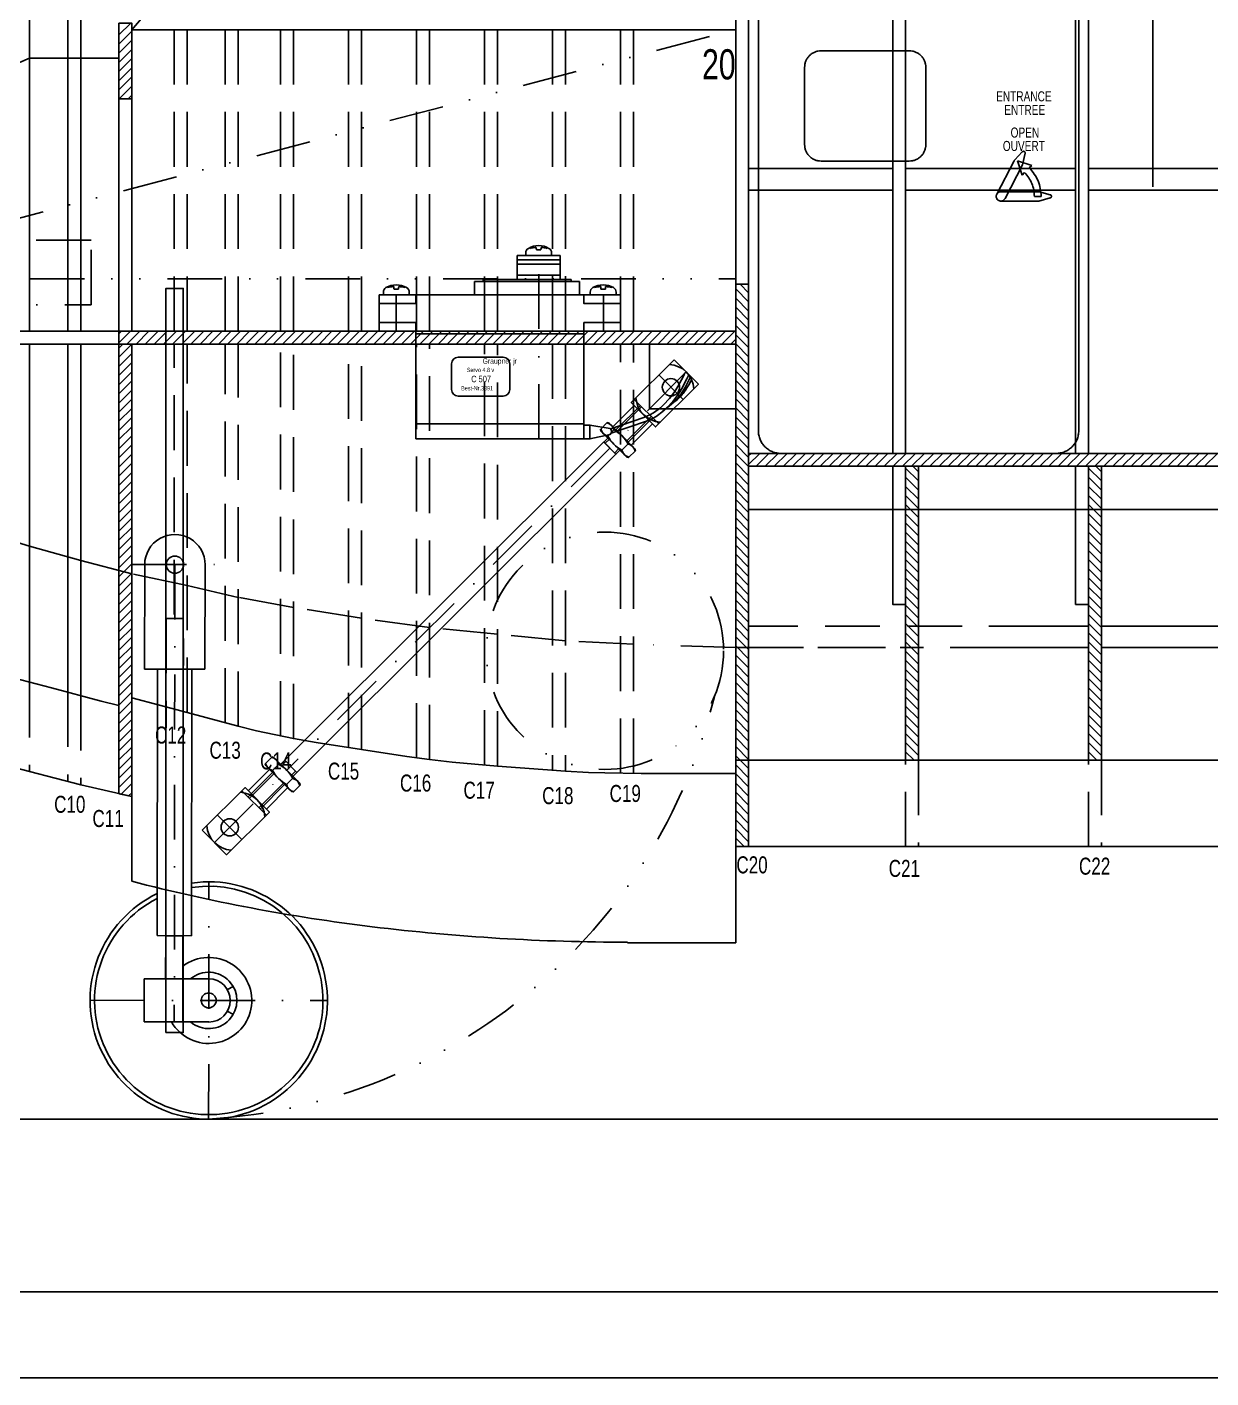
# Model space of a CAD drawing. Header units: millimetres. Extents: x 109 to 38194, y -453 to 956.
# Drawn here: x 303.9 to 578.3, y 115.3 to 428.4 of the extents above; entities that cross this region are included whole.
import ezdxf

# ---------------------------------------------------------------- set-up
doc = ezdxf.new("R2010")
doc.units = ezdxf.units.MM
for name, pattern in [('DASHDOT', [25.4, 12.7, -6.35, 0, -6.35]), ('DASHED', [19.05, 12.7, -6.35]), ('DIVIDE', [31.75, 12.7, -6.35, 0, -6.35, 0, -6.35])]:
    doc.linetypes.add(name, pattern=pattern)
for name, color, linetype in [('55', 7, 'CONTINUOUS'), ('AXES$PRINCIP', 7, 'CONTINUOUS'), ('AXES$SECOND', 7, 'CONTINUOUS'), ('BOULONNERIE-1', 7, 'CONTINUOUS'), ('CARTOUCHE-1', 7, 'CONTINUOUS'), ('CARTOUCHE-2', 7, 'CONTINUOUS'), ('FORTS$PRINCIP$$T', 7, 'CONTINUOUS'), ('FORTS$SECOND', 7, 'CONTINUOUS'), ('HACHURAGE', 7, 'CONTINUOUS'), ('INDICATIONS', 7, 'CONTINUOUS'), ('POINTILLES', 7, 'CONTINUOUS'), ('TRAITS$FINS', 7, 'CONTINUOUS')]:
    doc.layers.add(name, color=color, linetype=linetype)
doc.styles.get("Standard").update_dxf_attribs({"font": 'txt', "width": 0.75})

# ---------------------------------------------------------------- blocks, each defined once
blk = doc.blocks.new('08CRSS')
at = {"layer": 'INDICATIONS', "color": 94, "linetype": 'CONTINUOUS'}
for p, q in [((-22.072, 25.995), (-24.688, 25.995)), ((-17.26, 0), (-17.26, 6.878)), ((-17.26, 0), (-17.26, -6.878)), ((0, 39.254), (-8.238, 39.254)), ((0, 0), (0, 39.254)), ((0, 0), (0, -39.228)), ((-22.072, -25.969), (-24.688, -25.969)), ((0, -39.228), (-8.238, -39.228))]:
    blk.add_line(p, q, dxfattribs=at)
for points in [[(-25.101486, 7.452114, 0.007959), (-21.182356, 7.105747, 0.007954), (-17.252802, 6.884177)], [(-22.074224, 25.990227, 0.022186), (-24.001661, 16.779708, 0.02227), (-25.101484, 7.452117)], [(-25.101486, -7.439038, -0.007959), (-21.182356, -7.092671, -0.007954), (-17.252802, -6.871101)], [(-22.074224, -25.977151, -0.022186), (-24.001661, -16.766632, -0.02227), (-25.101484, -7.439041)]]:
    blk.add_lwpolyline(points, format="xyb", dxfattribs=at)
for centre, radius, start, end in [((32.657222, 0.006538), 62.965367, 150.249481, 180), ((32.657222, 0.006538), 62.965367, 180, 209.750519), ((-8.226636, 23.374081), 15.874689, 90, 150.249481), ((-8.226636, -23.361004), 15.874689, 209.750519, 270)]:
    blk.add_arc(centre, radius, start, end, dxfattribs=at)
blk = doc.blocks.new('*O25')
at = {"layer": 'TRAITS$FINS', "color": 5, "linetype": 'CONTINUOUS'}
for p, q in [((-5.094, 4.5), (5.406, 4.5)), ((-6.594, -3), (-6.594, 3)), ((6.906, 3), (6.906, -3)), ((5.406, -4.5), (-5.094, -4.5))]:
    blk.add_line(p, q, dxfattribs=at)
for centre, start, end in [((-5.0945, 2.9995), 90, 180), ((5.4055, 2.9995), 0, 90), ((-5.0945, -3.0005), 180, 270), ((5.4055, -3.0005), 270, 360)]:
    blk.add_arc(centre, 1.5, start, end, dxfattribs=at)
at = {"layer": 'TRAITS$FINS', "color": 5, "linetype": 'CONTINUOUS', "width": 100, "attachment_point": 8}
for s, insert, char_height in [('Graupner\\~jr', (4.584, 2.614), 1.25), ('Servo\\~4.8\\~v', (0.098, 1.032), 1), ('C\\~507', (0.26, -1.33), 1.5), ('Best-Nr.3891', (-0.67, -3.21), 1)]:
    blk.add_mtext(s, dxfattribs=dict(at, insert=insert, char_height=char_height))

msp = doc.modelspace()

# ---------------------------------------------------------------- linework, layer by layer
at = {"layer": '55', "color": 7, "linetype": 'CONTINUOUS'}
for points in [[(507.57, 480.45), (504.57, 480.45), (504.57, 329.61), (507.57, 329.61)], [(549.96, 480.45), (546.96, 480.45), (546.96, 329.61), (549.96, 329.61)], [(504.57, 326.61), (507.57, 326.61), (507.57, 294.59), (504.57, 294.59)], [(546.96, 326.61), (549.96, 326.61), (549.96, 294.59), (546.96, 294.59)]]:
    msp.add_lwpolyline(points, close=True, dxfattribs=at)
at = {"layer": 'AXES$PRINCIP', "color": 5, "linetype": 'DASHDOT'}
for p, q in [((417.52, 374.44), (427.52, 374.44)), ((422.52, 332.94), (422.52, 375.44)), ((389.52, 357.94), (389.52, 366.34)), ((437.52, 357.94), (437.52, 366.34))]:
    msp.add_line(p, q, dxfattribs=at)
at = {"layer": 'AXES$SECOND', "color": 92, "linetype": 'DASHDOT'}
for p, q in [((456.71, 348.47), (441.86, 333.64)), ((456, 342.11), (450.34, 347.78)), ((439.02, 330.83), (364.14, 256.16)), ((347.37, 239.42), (362.24, 254.23)), ((353.73, 240.11), (348.08, 245.78))]:
    msp.add_line(p, q, dxfattribs=at)
at = {"layer": 'AXES$SECOND', "color": 253, "linetype": 'DASHDOT'}
msp.add_line((328.2, 303.82), (349.84, 303.82), dxfattribs=at)
at = {"layer": 'AXES$SECOND', "color": 253, "linetype": 'DIVIDE'}
msp.add_circle((437.88, 283.86), 27.5, dxfattribs=at)
msp.add_arc((338.2, 303.82), 128.74, 273.4897, 346.2665, dxfattribs=at)
at = {"layer": 'BOULONNERIE-1', "color": 92, "linetype": 'CONTINUOUS'}
for p, q in [((440.05, 335.12), (438.46, 333.53)), ((441.71, 330.27), (443.32, 331.86)), ((360.76, 256.04), (362.36, 257.63)), ((365.61, 254.37), (364.01, 252.76))]:
    msp.add_line(p, q, dxfattribs=at)
for points in [[(442.92, 328.74), (443.35, 328.63), (444.95, 330.21), (444.83, 330.64), (441.86, 333.64), (438.86, 336.64), (438.43, 336.76), (436.82, 335.18), (436.96, 334.72), (439.93, 331.74), (442.92, 328.74)], [(367.14, 253.16), (367.24, 252.72), (365.66, 251.13), (365.23, 251.25), (362.24, 254.23), (359.25, 257.24), (359.13, 257.67), (360.72, 259.27), (361.17, 259.14), (364.14, 256.16), (367.14, 253.16)]]:
    msp.add_lwpolyline(points, dxfattribs=at)
for centre, radius, start, end in [((438.91, 335.6), 2, 189.6644, 260.1912), ((437.99, 334.68), 2, 9.6644, 80.1946), ((436.19, 327.99), 8, 28.15, 61.7073), ((445.6, 337.39), 8, 208.15, 241.7073), ((443.8, 330.7), 2, 189.666, 260.1929), ((442.88, 329.78), 2, 9.6627, 80.1929), ((361.21, 258.1), 2, 189.6559, 260.1861), ((360.29, 257.18), 2, 9.6592, 80.1861), ((358.49, 250.49), 8, 28.1432, 61.7005), ((367.9, 259.89), 8, 208.1432, 241.7005), ((365.18, 252.28), 2, 9.6576, 80.1845), ((366.1, 253.2), 2, 189.6576, 260.1878)]:
    msp.add_arc(centre, radius, start, end, dxfattribs=at)
at = {"layer": 'CARTOUCHE-1', "color": 253, "linetype": 'CONTINUOUS'}
for p, q in [((331.2, 303.84), (331.16, 279.61)), ((345.18, 279.59), (345.19, 303.81)), ((331.16, 279.61), (345.18, 279.59)), ((334.16, 279.61), (334.08, 217.84)), ((342.07, 217.82), (342.16, 279.59)), ((334.08, 217.84), (342.07, 217.82)), ((331.06, 207.84), (331.05, 197.83)), ((346.07, 207.81), (331.06, 207.84)), ((350.39, 205.32), (351.71, 206.07)), ((331.05, 197.83), (346.06, 197.82)), ((350.39, 200.3), (351.72, 199.55))]:
    msp.add_line(p, q, dxfattribs=at)
at = {"layer": 'CARTOUCHE-1', "color": 253, "linetype": 'DASHDOT'}
for p, q in [((338.2, 303.82), (338.06, 197.83)), ((346.03, 175.33), (346.09, 230.31)), ((318.57, 202.85), (373.56, 202.77))]:
    msp.add_line(p, q, dxfattribs=at)
at = {"layer": 'CARTOUCHE-1', "color": 250, "linetype": 'CONTINUOUS'}
for points in [[(135.89, 956.31), (1775.89, 956.31), (1775.89, 115.31), (135.89, 115.31)], [(135.89, 956.31), (1775.89, 956.31), (1775.89, 115.31), (135.89, 115.31)], [(155.89, 936.31), (1755.89, 936.31), (1755.89, 135.31), (155.89, 135.31)]]:
    msp.add_lwpolyline(points, close=True, dxfattribs=at)
at = {"layer": 'CARTOUCHE-1', "color": 172, "linetype": 'CONTINUOUS'}
for points in [[(473.44, 430.58), (473.44, 334.83)], [(547.69, 334.83), (547.69, 430.58)], [(487.99, 422.91), (508.41, 422.91)], [(487.99, 422.91), (508.41, 422.91)], [(484.16, 401.19), (484.16, 419.08)], [(484.16, 401.19), (484.16, 419.08)], [(512.24, 419.08), (512.24, 401.19)], [(508.41, 397.36), (487.99, 397.36)], [(508.41, 397.36), (487.99, 397.36)], [(478.65, 329.61), (542.48, 329.61)]]:
    msp.add_lwpolyline(points, dxfattribs=at)
for points in [[(484.16, 419.08, -0.049087), (484.23, 419.83, -0.049093), (484.45, 420.55, -0.049104), (484.8, 421.21, -0.049119), (485.28, 421.79, -0.049135), (485.86, 422.27, -0.049149), (486.52, 422.62, -0.049161), (487.24, 422.84, -0.049167), (487.99, 422.91)], [(484.16, 419.08, -0.049087), (484.23, 419.83, -0.049093), (484.45, 420.55, -0.049104), (484.8, 421.21, -0.049119), (485.28, 421.79, -0.049135), (485.86, 422.27, -0.049149), (486.52, 422.62, -0.049161), (487.24, 422.84, -0.049167), (487.99, 422.91)], [(508.41, 422.91, -0.049167), (509.16, 422.84, -0.049161), (509.88, 422.62, -0.049149), (510.54, 422.27, -0.049135), (511.12, 421.79, -0.049119), (511.6, 421.21, -0.049104), (511.95, 420.55, -0.049093), (512.17, 419.83, -0.049087), (512.24, 419.08)], [(508.41, 422.91, -0.049167), (509.16, 422.84, -0.049161), (509.88, 422.62, -0.049149), (510.54, 422.27, -0.049135), (511.12, 421.79, -0.049119), (511.6, 421.21, -0.049104), (511.95, 420.55, -0.049093), (512.17, 419.83, -0.049087), (512.24, 419.08)], [(487.99, 397.36, -0.049167), (487.24, 397.43, -0.049161), (486.52, 397.65, -0.049149), (485.86, 398.01, -0.049135), (485.28, 398.48, -0.049119), (484.8, 399.06, -0.049104), (484.45, 399.73, -0.049093), (484.23, 400.45, -0.049087), (484.16, 401.19)], [(487.99, 397.36, -0.049167), (487.24, 397.43, -0.049161), (486.52, 397.65, -0.049149), (485.86, 398.01, -0.049135), (485.28, 398.48, -0.049119), (484.8, 399.06, -0.049104), (484.45, 399.73, -0.049093), (484.23, 400.45, -0.049087), (484.16, 401.19)], [(512.24, 401.19, -0.049087), (512.17, 400.45, -0.049093), (511.95, 399.73, -0.049104), (511.6, 399.06, -0.049119), (511.12, 398.48, -0.049135), (510.54, 398.01, -0.049149), (509.88, 397.65, -0.049161), (509.16, 397.43, -0.049167), (508.41, 397.36)], [(512.24, 401.19, -0.049087), (512.17, 400.45, -0.049093), (511.95, 399.73, -0.049104), (511.6, 399.06, -0.049119), (511.12, 398.48, -0.049135), (510.54, 398.01, -0.049149), (509.88, 397.65, -0.049161), (509.16, 397.43, -0.049167), (508.41, 397.36)], [(473.44, 334.83, 0.049049), (473.54, 333.81, 0.049061), (473.84, 332.83, 0.049083), (474.32, 331.93, 0.049111), (474.97, 331.14, 0.049142), (475.76, 330.49, 0.049171), (476.66, 330.01, 0.049193), (477.64, 329.71, 0.049205), (478.65, 329.61)], [(542.48, 329.61, 0.049205), (543.5, 329.71, 0.049193), (544.48, 330.01, 0.049171), (545.38, 330.49, 0.049142), (546.17, 331.14, 0.049111), (546.82, 331.93, 0.049083), (547.3, 332.83, 0.049061), (547.59, 333.81, 0.049049), (547.69, 334.83)]]:
    msp.add_lwpolyline(points, format="xyb", dxfattribs=at)
at = {"layer": 'CARTOUCHE-1', "color": 253, "linetype": 'DASHED'}
msp.add_lwpolyline([(336.06, 197.83), (340.06, 197.82), (340.18, 291.32), (336.18, 291.33)], close=True, dxfattribs=at)
at = {"layer": 'CARTOUCHE-1', "color": 253, "linetype": 'CONTINUOUS'}
msp.add_lwpolyline([(336.06, 207.82), (340.07, 207.82), (340.08, 217.82), (336.07, 217.82)], close=True, dxfattribs=at)
for centre, radius in [((338.2, 303.82), 2), ((346.05, 202.81), 1.72)]:
    msp.add_circle(centre, radius, dxfattribs=at)
for centre, radius, start, end in [((338.2, 303.82), 7, 359.9239, 179.9239), ((346.05, 202.81), 27.5, 115.7952, 98.288), ((346.05, 202.81), 26.47, 116.8829, 98.6153), ((346.05, 202.81), 9.97, 210.0284, 126.9263), ((346.05, 202.81), 6.53, 229.8778, 129.9653), ((346.05, 202.81), 5, 269.925, 89.9228)]:
    msp.add_arc(centre, radius, start, end, dxfattribs=at)
at = {"layer": 'CARTOUCHE-2', "color": 117, "linetype": 'CONTINUOUS'}
msp.add_line((564.87, 696.15), (564.87, 391.35), dxfattribs=at)
at = {"layer": 'FORTS$PRINCIP$$T', "color": 172, "linetype": 'CONTINUOUS'}
for p, q in [((534.59, 394.12), (533.49, 397.41)), ((533.49, 397.41), (536.79, 396.31)), ((534.59, 394.12), (533.49, 397.41)), ((533.49, 397.41), (536.79, 396.31)), ((534.59, 394.12), (535.14, 394.67)), ((534.59, 394.12), (535.14, 394.67)), ((536.24, 395.77), (536.79, 396.31)), ((536.24, 395.77), (536.79, 396.31)), ((538.97, 389.17), (537.41, 389.17)), ((538.97, 389.17), (537.41, 389.17))]:
    msp.add_line(p, q, dxfattribs=at)
at = {"layer": 'FORTS$PRINCIP$$T', "color": 5, "linetype": 'CONTINUOUS'}
for p, q in [((417.52, 375.44), (427.52, 375.44)), ((417.52, 375.44), (417.52, 370.94)), ((427.52, 375.44), (427.52, 370.94)), ((441.52, 366.34), (385.52, 366.34)), ((385.52, 366.34), (385.52, 357.94)), ((441.52, 366.34), (441.52, 357.94)), ((441.52, 366.34), (441.52, 357.94)), ((394.02, 357.94), (385.52, 357.94)), ((394.02, 357.94), (394.02, 332.94)), ((433.02, 357.94), (441.52, 357.94)), ((433.02, 332.94), (433.02, 357.94)), ((394.02, 332.94), (433.02, 332.94)), ((328.2, 230.44), (328.2, 250.05)), ((468.18, 216.16), (468.18, 238.48)), ((468.18, 216.16), (443.12, 216.16))]:
    msp.add_line(p, q, dxfattribs=at)
at = {"layer": 'FORTS$PRINCIP$$T', "color": 172, "linetype": 'CONTINUOUS'}
for points in [[(535.27, 399.15), (534.67, 396.46), (530.61, 388.67)], [(535.27, 399.15), (534.67, 396.46), (530.61, 388.67)], [(532.88, 397.62), (534.6, 399.49)], [(532.88, 397.62), (534.6, 399.49)], [(528.69, 389.67), (532.65, 397.29)], [(528.69, 389.67), (532.65, 397.29)], [(529.65, 390.26), (538.22, 390.26)], [(541.09, 388.8), (538.43, 388.09), (529.65, 388.09)], [(538.63, 390.21), (541.08, 389.55)]]:
    msp.add_lwpolyline(points, dxfattribs=at)
for points in [[(534.6, 399.49, -0.050393), (534.66, 399.55, -0.050408), (534.73, 399.59, -0.050421), (534.8, 399.61, -0.050428), (534.88, 399.62, -0.050429), (534.96, 399.61, -0.050423), (535.03, 399.59, -0.050412), (535.1, 399.56, -0.050396), (535.16, 399.51, -0.05038), (535.21, 399.45, -0.050364), (535.25, 399.38, -0.050353), (535.27, 399.3, -0.050347), (535.28, 399.22, -0.050347), (535.27, 399.15)], [(534.6, 399.49, -0.050393), (534.66, 399.55, -0.050408), (534.73, 399.59, -0.050421), (534.8, 399.61, -0.050428), (534.88, 399.62, -0.050429), (534.96, 399.61, -0.050423), (535.03, 399.59, -0.050412), (535.1, 399.56, -0.050396), (535.16, 399.51, -0.05038), (535.21, 399.45, -0.050364), (535.25, 399.38, -0.050353), (535.27, 399.3, -0.050347), (535.28, 399.22, -0.050347), (535.27, 399.15)], [(532.65, 397.28, -0.032725), (532.75, 397.46, -0.032732), (532.88, 397.62)], [(532.65, 397.28, -0.032725), (532.75, 397.46, -0.032732), (532.88, 397.62)], [(537.41, 389.17, 0.049087), (537.26, 390.69, 0.049093), (536.82, 392.15, 0.049105), (536.1, 393.49, 0.049119), (535.14, 394.67)], [(537.41, 389.17, 0.049087), (537.26, 390.69, 0.049093), (536.82, 392.15, 0.049105), (536.1, 393.49, 0.049119), (535.14, 394.67)], [(538.96, 389.17, 0.049087), (538.79, 390.99, 0.049093), (538.26, 392.74, 0.049104), (537.4, 394.35, 0.049119), (536.24, 395.77)], [(538.96, 389.17, 0.049087), (538.79, 390.99, 0.049093), (538.26, 392.74, 0.049104), (537.4, 394.35, 0.049119), (536.24, 395.77)], [(529.65, 388.09, -0.049167), (529.44, 388.11, -0.049161), (529.23, 388.17, -0.049149), (529.05, 388.27, -0.049135), (528.88, 388.4, -0.049119), (528.75, 388.57, -0.049104), (528.65, 388.76, -0.049093), (528.58, 388.96, -0.049087), (528.56, 389.17, -0.049087), (528.58, 389.39, -0.049093), (528.65, 389.59, -0.049104), (528.75, 389.78, -0.049119), (528.88, 389.94, -0.049135), (529.05, 390.08, -0.049149), (529.23, 390.18, -0.049161), (529.44, 390.24, -0.049167), (529.65, 390.26)], [(530.61, 388.67, -0.04911), (530.5, 388.49, -0.049126), (530.35, 388.34, -0.049142), (530.17, 388.22, -0.049155), (529.98, 388.14, -0.049164), (529.77, 388.09, -0.049168), (529.55, 388.09, -0.049165), (529.35, 388.13, -0.049156), (529.15, 388.21, -0.049143), (528.97, 388.33, -0.049128), (528.82, 388.47, -0.049112), (528.7, 388.65, -0.049099), (528.61, 388.85, -0.04909), (528.57, 389.06, -0.049086), (528.57, 389.27, -0.049089), (528.61, 389.48, -0.049097), (528.69, 389.68)], [(530.61, 388.67, -0.04911), (530.5, 388.49, -0.049126), (530.35, 388.34, -0.049142), (530.17, 388.22, -0.049155), (529.98, 388.14, -0.049164), (529.77, 388.09, -0.049168), (529.55, 388.09, -0.049165), (529.35, 388.13, -0.049156), (529.15, 388.21, -0.049143), (528.97, 388.33, -0.049128), (528.82, 388.47, -0.049112), (528.7, 388.65, -0.049099), (528.61, 388.85, -0.04909), (528.57, 389.06, -0.049086), (528.57, 389.27, -0.049089), (528.61, 389.48, -0.049097), (528.69, 389.68)], [(538.22, 390.26, -0.032764), (538.43, 390.25, -0.032763), (538.62, 390.21)], [(541.08, 389.55, -0.050419), (541.16, 389.52, -0.050406), (541.22, 389.48, -0.050389), (541.28, 389.43, -0.050373), (541.32, 389.36, -0.050359), (541.35, 389.29, -0.050349), (541.37, 389.21, -0.050346), (541.37, 389.13, -0.050349), (541.35, 389.06, -0.050359), (541.32, 388.99, -0.050373), (541.28, 388.92, -0.050389), (541.22, 388.87, -0.050406), (541.16, 388.83, -0.050419), (541.08, 388.8)]]:
    msp.add_lwpolyline(points, format="xyb", dxfattribs=at)
at = {"layer": 'FORTS$PRINCIP$$T', "color": 166, "linetype": 'DIVIDE'}
msp.add_lwpolyline([(248.77, 364.06), (318.77, 364.06), (318.77, 379.06), (248.77, 379.06)], close=True, dxfattribs=at)
at = {"layer": 'FORTS$PRINCIP$$T', "color": 7, "linetype": 'CONTINUOUS'}
msp.add_lwpolyline([(468.18, 354.94), (448.18, 354.94), (448.18, 339.94), (468.18, 339.94)], close=True, dxfattribs=at)
at = {"layer": 'FORTS$PRINCIP$$T', "color": 5, "linetype": 'CONTINUOUS'}
msp.add_lwpolyline([(328.2, 230.44, 0.033411), (383.95, 219.9, 0.030587), (443.12, 216.32)], format="xyb", dxfattribs=at)
at = {"layer": 'FORTS$PRINCIP$$T', "color": 7, "linetype": 'CONTINUOUS'}
msp.add_circle((453.18, 344.94), 2, dxfattribs=at)
at = {"layer": 'FORTS$SECOND', "color": 5, "linetype": 'CONTINUOUS'}
for p, q in [((409.62, 369.44), (409.62, 369.94)), ((430.02, 369.94), (409.62, 369.94)), ((417.52, 370.94), (427.52, 370.94)), ((417.52, 370.94), (417.52, 369.94)), ((427.52, 370.94), (427.52, 369.94)), ((430.02, 369.44), (430.02, 369.94)), ((432.02, 369.44), (407.62, 369.44)), ((407.62, 369.44), (407.62, 366.34)), ((432.02, 366.34), (432.02, 369.44)), ((433.02, 357.34), (394.02, 357.34)), ((394.02, 336.44), (433.02, 336.44))]:
    msp.add_line(p, q, dxfattribs=at)
at = {"layer": 'FORTS$SECOND', "color": 92, "linetype": 'CONTINUOUS'}
msp.add_line((437.61, 332.26), (440.42, 329.4), dxfattribs=at)
at = {"layer": 'FORTS$SECOND', "color": 5, "linetype": 'CONTINUOUS'}
for points in [[(385.52, 364.34), (394.02, 364.34), (394.02, 366.34)], [(441.52, 364.34), (433.02, 364.34), (433.02, 366.34)], [(385.52, 359.94), (394.02, 359.94), (394.02, 357.94)], [(441.52, 359.94), (433.02, 359.94), (433.02, 357.94)], [(439, 335.21), (446.93, 337.94), (448.28, 338.51), (449.13, 338.99), (450.73, 340.16), (451.48, 340.84), (452.86, 342.33), (454.08, 343.98), (454.81, 345.13), (456.06, 347.48), (456.42, 348.26)], [(439.32, 334.27), (447.49, 337.07), (448.88, 337.66), (449.76, 338.16), (451.41, 339.37), (452.18, 340.06), (453.6, 341.6), (454.86, 343.29), (455.61, 344.48), (456.89, 346.91), (457.32, 347.83)], [(457.75, 347.4), (457.49, 346.92), (456.98, 345.93), (456.53, 345.06), (456.29, 344.62), (455.92, 343.99), (455.65, 343.59), (455.52, 343.39), (455.3, 343.1), (455.14, 342.91), (454.83, 342.55), (454.5, 342.19), (454.27, 341.97), (453.8, 341.52), (453.44, 341.19), (452.7, 340.55), (451.2, 339.28), (450.47, 338.63)], [(458, 346.73), (457.76, 346.33), (457.3, 345.53), (456.89, 344.81), (456.67, 344.46), (456.34, 343.95), (455.98, 343.46), (455.79, 343.22), (455.44, 342.84), (455.19, 342.59), (454.68, 342.12), (454.42, 341.9), (453.88, 341.45), (452.78, 340.58), (452.25, 340.13)], [(434.4, 332.94), (439.07, 334), (439.16, 334.04), (439.21, 334.08), (439.24, 334.12), (439.29, 334.2), (439.33, 334.28), (439.37, 334.44), (439.39, 334.56), (439.4, 334.73), (439.39, 334.81), (439.36, 334.99), (439.3, 335.14), (439.27, 335.21), (439.2, 335.29), (439.11, 335.34), (439.07, 335.35), (434.4, 336.17)]]:
    msp.add_lwpolyline(points, dxfattribs=at)
at = {"layer": 'FORTS$SECOND', "color": 92, "linetype": 'CONTINUOUS'}
for points in [[(453.89, 351.31), (443.97, 341.42), (449.62, 335.75), (459.54, 345.64)], [(344.54, 242.25), (354.46, 252.14), (360.11, 246.48), (350.2, 236.58)]]:
    msp.add_lwpolyline(points, close=True, dxfattribs=at)
for points in [[(448.92, 336.44), (443.95, 331.52), (439.73, 335.78), (444.68, 340.72)], [(440.42, 329.4), (366.48, 255.65), (363.67, 258.47), (437.61, 332.26)], [(441.35, 330.34), (440.43, 329.4), (437.61, 332.23), (438.52, 333.16)], [(365.54, 254.73), (366.48, 255.65), (363.67, 258.47), (362.73, 257.57)], [(359.42, 247.18), (364.36, 252.13), (360.11, 256.36), (355.16, 251.43)]]:
    msp.add_lwpolyline(points, dxfattribs=at)
at = {"layer": 'FORTS$SECOND', "color": 5, "linetype": 'CONTINUOUS'}
msp.add_lwpolyline([(433.02, 332.94), (433.02, 336.17), (434.4, 336.17), (434.4, 332.94)], close=True, dxfattribs=at)
at = {"layer": 'FORTS$SECOND', "color": 92, "linetype": 'CONTINUOUS'}
for centre in [(453.18, 344.94), (350.91, 242.94)]:
    msp.add_circle(centre, 2, dxfattribs=at)
for centre, start, end in [((452.47, 344.24), 3.1184, 86.7378), ((451.06, 342.82), 183.1175, 266.7389), ((353.03, 245.06), 3.1116, 86.733), ((351.62, 243.64), 183.1127, 266.7321)]:
    msp.add_arc(centre, 6, start, end, dxfattribs=at)
at = {"layer": 'HACHURAGE', "color": 7, "linetype": 'CONTINUOUS'}
for p, q in [((468.18, 472.05), (468.18, 368.82)), ((471.18, 368.82), (471.18, 469.62)), ((325.2, 426.58), (327.97, 429.35)), ((325.2, 424.46), (328.2, 427.46)), ((325.2, 422.34), (328.2, 425.34)), ((325.2, 420.22), (328.2, 423.22)), ((304.54, 421.24), (325.2, 421.24)), ((325.2, 418.1), (328.2, 421.1)), ((325.2, 415.98), (328.2, 418.98)), ((325.2, 413.86), (328.2, 416.86)), ((325.27, 411.81), (328.2, 414.74)), ((327.39, 411.81), (328.2, 412.61)), ((471.18, 364.73), (468.18, 367.73)), ((471.18, 366.85), (469.2, 368.82)), ((471.18, 362.6), (468.18, 365.6)), ((471.18, 360.48), (468.18, 363.48)), ((471.18, 358.36), (468.18, 361.36)), ((471.18, 356.24), (468.18, 359.24)), ((471.18, 354.12), (468.18, 357.12)), ((471.18, 352), (468.18, 355)), ((471.18, 349.88), (468.18, 352.88)), ((471.18, 347.75), (468.18, 350.75)), ((471.18, 345.63), (468.18, 348.63)), ((471.18, 343.51), (468.18, 346.51)), ((471.18, 341.39), (468.18, 344.39)), ((471.18, 339.27), (468.18, 342.27)), ((471.18, 337.15), (468.18, 340.15)), ((471.18, 335.03), (468.18, 338.03)), ((471.18, 332.91), (468.18, 335.91)), ((471.18, 330.78), (468.18, 333.78)), ((471.18, 328.66), (468.18, 331.66)), ((471.18, 326.54), (468.18, 329.54)), ((471.18, 324.42), (468.18, 327.42)), ((510.57, 323.21), (507.57, 326.21)), ((510.57, 325.33), (509.28, 326.61)), ((552.96, 323.21), (549.96, 326.21)), ((552.96, 325.33), (551.67, 326.61)), ((471.18, 322.3), (468.18, 325.3)), ((471.18, 320.18), (468.18, 323.18)), ((510.57, 321.08), (507.57, 324.08)), ((552.96, 321.08), (549.96, 324.08)), ((471.18, 318.06), (468.18, 321.06)), ((510.57, 318.96), (507.57, 321.96)), ((510.57, 316.84), (507.57, 319.84)), ((552.96, 318.96), (549.96, 321.96)), ((552.96, 316.84), (549.96, 319.84)), ((471.18, 315.94), (468.18, 318.94)), ((471.18, 313.81), (468.18, 316.81)), ((510.57, 314.72), (507.57, 317.72)), ((552.96, 314.72), (549.96, 317.72)), ((471.18, 311.69), (468.18, 314.69)), ((510.57, 312.6), (507.57, 315.6)), ((510.57, 310.48), (507.57, 313.48)), ((552.96, 312.6), (549.96, 315.6)), ((552.96, 310.48), (549.96, 313.48)), ((471.18, 309.57), (468.18, 312.57)), ((471.18, 307.45), (468.18, 310.45)), ((510.57, 308.36), (507.57, 311.36)), ((552.96, 308.36), (549.96, 311.36)), ((471.18, 305.33), (468.18, 308.33)), ((510.57, 306.24), (507.57, 309.24)), ((510.57, 304.11), (507.57, 307.11)), ((552.96, 306.24), (549.96, 309.24)), ((552.96, 304.11), (549.96, 307.11)), ((471.18, 303.21), (468.18, 306.21)), ((471.18, 301.09), (468.18, 304.09)), ((510.57, 301.99), (507.57, 304.99)), ((552.96, 301.99), (549.96, 304.99)), ((471.18, 298.96), (468.18, 301.96)), ((510.57, 299.87), (507.57, 302.87)), ((510.57, 297.75), (507.57, 300.75)), ((552.96, 299.87), (549.96, 302.87)), ((552.96, 297.75), (549.96, 300.75)), ((471.18, 296.84), (468.18, 299.84)), ((471.18, 294.72), (468.18, 297.72)), ((510.57, 295.63), (507.57, 298.63)), ((552.96, 295.63), (549.96, 298.63)), ((471.18, 292.6), (468.18, 295.6)), ((510.57, 293.51), (507.57, 296.51)), ((510.57, 291.39), (507.57, 294.39)), ((552.96, 293.51), (549.96, 296.51)), ((552.96, 291.39), (549.96, 294.39)), ((471.18, 290.48), (468.18, 293.48)), ((471.18, 288.36), (468.18, 291.36)), ((510.57, 289.27), (507.57, 292.27)), ((552.96, 289.27), (549.96, 292.27)), ((471.18, 286.24), (468.18, 289.24)), ((510.57, 287.14), (507.57, 290.14)), ((552.96, 287.14), (549.96, 290.14)), ((471.18, 284.12), (468.18, 287.12)), ((471.18, 281.99), (468.18, 284.99)), ((510.57, 285.02), (507.57, 288.02)), ((510.57, 282.9), (507.57, 285.9)), ((552.96, 285.02), (549.96, 288.02)), ((552.96, 282.9), (549.96, 285.9)), ((471.18, 279.87), (468.18, 282.87)), ((510.57, 280.78), (507.57, 283.78)), ((552.96, 280.78), (549.96, 283.78)), ((471.18, 277.75), (468.18, 280.75)), ((510.57, 278.66), (507.57, 281.66)), ((510.57, 276.54), (507.57, 279.54)), ((552.96, 278.66), (549.96, 281.66)), ((552.96, 276.54), (549.96, 279.54)), ((471.18, 275.63), (468.18, 278.63)), ((471.18, 273.51), (468.18, 276.51)), ((510.57, 274.42), (507.57, 277.42)), ((552.96, 274.42), (549.96, 277.42)), ((471.18, 271.39), (468.18, 274.39)), ((510.57, 272.29), (507.57, 275.29)), ((510.57, 270.17), (507.57, 273.17)), ((552.96, 272.29), (549.96, 275.29)), ((552.96, 270.17), (549.96, 273.17)), ((471.18, 269.27), (468.18, 272.27)), ((471.18, 267.14), (468.18, 270.14)), ((510.57, 268.05), (507.57, 271.05)), ((552.96, 268.05), (549.96, 271.05)), ((471.18, 265.02), (468.18, 268.02)), ((510.57, 265.93), (507.57, 268.93)), ((510.57, 263.81), (507.57, 266.81)), ((552.96, 265.93), (549.96, 268.93)), ((552.96, 263.81), (549.96, 266.81)), ((471.18, 262.9), (468.18, 265.9)), ((471.18, 260.78), (468.18, 263.78)), ((510.57, 261.69), (507.57, 264.69)), ((552.96, 261.69), (549.96, 264.69)), ((471.18, 258.66), (468.18, 261.66)), ((510.57, 259.57), (507.57, 262.57)), ((509.53, 258.48), (507.57, 260.45)), ((552.96, 259.57), (549.96, 262.57)), ((551.92, 258.48), (549.96, 260.45)), ((471.18, 256.54), (468.18, 259.54)), ((471.18, 254.42), (468.18, 257.42)), ((471.18, 252.3), (468.18, 255.3)), ((471.18, 250.17), (468.18, 253.17)), ((471.18, 248.05), (468.18, 251.05)), ((471.18, 245.93), (468.18, 248.93)), ((471.18, 243.81), (468.18, 246.81)), ((471.18, 241.69), (468.18, 244.69)), ((471.18, 239.57), (468.18, 242.57)), ((470.15, 238.48), (468.18, 240.45))]:
    msp.add_line(p, q, dxfattribs=at)
at = {"layer": 'HACHURAGE', "color": 5, "linetype": 'DIVIDE'}
msp.add_line((202.67, 357.94), (470.55, 428.43), dxfattribs=at)
at = {"layer": 'HACHURAGE', "color": 157, "linetype": 'CONTINUOUS'}
for p, q in [((546.96, 395.61), (507.57, 395.61)), ((584.02, 395.61), (549.96, 395.61)), ((507.57, 390.61), (546.96, 390.61)), ((549.96, 390.61), (584.02, 390.61)), ((549.96, 289.59), (526.82, 289.59)), ((587.02, 289.59), (552.96, 289.59)), ((517.88, 284.59), (549.96, 284.59)), ((552.96, 284.59), (587.02, 284.59))]:
    msp.add_line(p, q, dxfattribs=at)
at = {"layer": 'HACHURAGE', "color": 7, "linetype": 'CONTINUOUS'}
for points in [[(325.2, 429.35), (328.2, 429.35), (328.2, 411.81), (325.2, 411.81)], [(336.12, 195.35), (340.12, 195.35), (340.12, 367.85), (336.12, 367.85)], [(468.18, 238.48), (471.18, 238.48), (471.18, 368.82), (468.18, 368.82)], [(507.57, 258.48), (510.57, 258.48), (510.57, 326.61), (507.57, 326.61)], [(549.96, 258.48), (552.96, 258.48), (552.96, 326.61), (549.96, 326.61)]]:
    msp.add_lwpolyline(points, close=True, dxfattribs=at)
at = {"layer": 'HACHURAGE', "color": 157, "linetype": 'CONTINUOUS'}
msp.add_lwpolyline([(504.57, 395.61), (471.18, 395.61), (471.18, 390.61), (504.57, 390.61)], dxfattribs=at)
msp.add_lwpolyline([(860.09, 326.61), (471.18, 326.61), (471.18, 316.61), (860.09, 316.61)], close=True, dxfattribs=at)
at = {"layer": 'HACHURAGE', "color": 157, "linetype": 'DASHED'}
msp.add_lwpolyline([(520.67, 289.59), (471.18, 289.59), (471.18, 284.59), (511.73, 284.59)], dxfattribs=at)
at = {"layer": 'POINTILLES', "color": 7, "linetype": 'CONTINUOUS'}
for p, q in [((328.2, 427.8), (365.66, 472.05)), ((328.2, 427.8), (468.18, 427.8)), ((304.54, 357.94), (304.54, 421.24)), ((313.37, 357.94), (313.37, 421.24)), ((316.37, 357.94), (316.37, 421.24)), ((325.2, 357.94), (325.2, 411.81)), ((328.2, 357.94), (328.2, 411.81)), ((325.2, 357.32), (325.82, 357.94)), ((325.2, 355.2), (327.94, 357.94)), ((327.06, 354.94), (330.06, 357.94)), ((329.19, 354.94), (332.19, 357.94)), ((331.31, 354.94), (334.31, 357.94)), ((333.43, 354.94), (336.43, 357.94)), ((335.55, 354.94), (338.55, 357.94)), ((337.67, 354.94), (340.67, 357.94)), ((339.79, 354.94), (342.79, 357.94)), ((341.91, 354.94), (344.91, 357.94)), ((344.03, 354.94), (347.03, 357.94)), ((346.16, 354.94), (349.16, 357.94)), ((348.28, 354.94), (351.28, 357.94)), ((350.4, 354.94), (353.4, 357.94)), ((352.52, 354.94), (355.52, 357.94)), ((354.64, 354.94), (357.64, 357.94)), ((356.76, 354.94), (359.76, 357.94)), ((358.88, 354.94), (361.88, 357.94)), ((361, 354.94), (364, 357.94)), ((363.13, 354.94), (366.13, 357.94)), ((365.25, 354.94), (368.25, 357.94)), ((367.37, 354.94), (370.37, 357.94)), ((369.49, 354.94), (372.49, 357.94)), ((371.61, 354.94), (374.61, 357.94)), ((373.73, 354.94), (376.73, 357.94)), ((375.85, 354.94), (378.85, 357.94)), ((377.98, 354.94), (380.98, 357.94)), ((380.1, 354.94), (383.1, 357.94)), ((382.22, 354.94), (385.22, 357.94)), ((384.34, 354.94), (387.34, 357.94)), ((386.46, 354.94), (389.46, 357.94)), ((388.58, 354.94), (391.58, 357.94)), ((390.7, 354.94), (393.7, 357.94)), ((392.82, 354.94), (395.82, 357.94)), ((394.95, 354.94), (397.95, 357.94)), ((397.07, 354.94), (400.07, 357.94)), ((399.19, 354.94), (402.19, 357.94)), ((401.31, 354.94), (404.31, 357.94)), ((403.43, 354.94), (406.43, 357.94)), ((405.55, 354.94), (408.55, 357.94)), ((407.67, 354.94), (410.67, 357.94)), ((409.8, 354.94), (412.8, 357.94)), ((411.92, 354.94), (414.92, 357.94)), ((414.04, 354.94), (417.04, 357.94)), ((416.16, 354.94), (419.16, 357.94)), ((418.28, 354.94), (421.28, 357.94)), ((420.4, 354.94), (423.4, 357.94)), ((422.52, 354.94), (425.52, 357.94)), ((424.64, 354.94), (427.64, 357.94)), ((426.77, 354.94), (429.77, 357.94)), ((428.89, 354.94), (431.89, 357.94)), ((431.01, 354.94), (434.01, 357.94)), ((433.13, 354.94), (436.13, 357.94)), ((435.25, 354.94), (438.25, 357.94)), ((437.37, 354.94), (440.37, 357.94)), ((439.49, 354.94), (442.49, 357.94)), ((441.62, 354.94), (444.62, 357.94)), ((443.74, 354.94), (446.74, 357.94)), ((445.86, 354.94), (448.86, 357.94)), ((447.98, 354.94), (450.98, 357.94)), ((450.1, 354.94), (453.1, 357.94)), ((452.22, 354.94), (455.22, 357.94)), ((454.34, 354.94), (457.34, 357.94)), ((456.46, 354.94), (459.46, 357.94)), ((458.59, 354.94), (461.59, 357.94)), ((460.71, 354.94), (463.71, 357.94)), ((462.83, 354.94), (465.83, 357.94)), ((464.95, 354.94), (467.95, 357.94)), ((304.54, 276.48), (304.54, 354.94)), ((313.37, 274.26), (313.37, 354.94)), ((316.37, 273.46), (316.37, 354.94)), ((325.2, 354.01), (326.13, 354.94)), ((325.2, 351.89), (328.2, 354.89)), ((467.07, 354.94), (468.18, 356.05)), ((325.2, 349.76), (328.2, 352.76)), ((325.2, 347.64), (328.2, 350.64)), ((325.2, 345.52), (328.2, 348.52)), ((325.2, 343.4), (328.2, 346.4)), ((325.2, 341.28), (328.2, 344.28)), ((325.2, 339.16), (328.2, 342.16)), ((325.2, 337.04), (328.2, 340.04)), ((325.2, 334.92), (328.2, 337.92)), ((325.2, 332.79), (328.2, 335.79)), ((325.2, 330.67), (328.2, 333.67)), ((325.2, 328.55), (328.2, 331.55)), ((325.2, 326.43), (328.2, 329.43)), ((471.18, 329.14), (471.66, 329.61)), ((471.18, 327.01), (473.78, 329.61)), ((472.9, 326.61), (475.9, 329.61)), ((475.02, 326.61), (478.02, 329.61)), ((477.14, 326.61), (480.14, 329.61)), ((479.26, 326.61), (482.26, 329.61)), ((481.38, 326.61), (484.38, 329.61)), ((483.51, 326.61), (486.51, 329.61)), ((485.63, 326.61), (488.63, 329.61)), ((487.75, 326.61), (490.75, 329.61)), ((489.87, 326.61), (492.87, 329.61)), ((491.99, 326.61), (494.99, 329.61)), ((494.11, 326.61), (497.11, 329.61)), ((496.23, 326.61), (499.23, 329.61)), ((498.35, 326.61), (501.35, 329.61)), ((500.48, 326.61), (503.48, 329.61)), ((502.6, 326.61), (505.6, 329.61)), ((504.72, 326.61), (507.72, 329.61)), ((506.84, 326.61), (509.84, 329.61)), ((508.96, 326.61), (511.96, 329.61)), ((511.08, 326.61), (514.08, 329.61)), ((513.2, 326.61), (516.2, 329.61)), ((515.33, 326.61), (518.33, 329.61)), ((517.45, 326.61), (520.45, 329.61)), ((519.57, 326.61), (522.57, 329.61)), ((521.69, 326.61), (524.69, 329.61)), ((523.81, 326.61), (526.81, 329.61)), ((525.93, 326.61), (528.93, 329.61)), ((528.05, 326.61), (531.05, 329.61)), ((530.17, 326.61), (533.17, 329.61)), ((532.3, 326.61), (535.3, 329.61)), ((534.42, 326.61), (537.42, 329.61)), ((536.54, 326.61), (539.54, 329.61)), ((538.66, 326.61), (541.66, 329.61)), ((540.78, 326.61), (543.78, 329.61)), ((542.9, 326.61), (545.9, 329.61)), ((545.02, 326.61), (548.02, 329.61)), ((547.14, 326.61), (550.14, 329.61)), ((549.27, 326.61), (552.27, 329.61)), ((551.39, 326.61), (554.39, 329.61)), ((553.51, 326.61), (556.51, 329.61)), ((555.63, 326.61), (558.63, 329.61)), ((557.75, 326.61), (560.75, 329.61)), ((559.87, 326.61), (562.87, 329.61)), ((561.99, 326.61), (564.99, 329.61)), ((564.12, 326.61), (567.12, 329.61)), ((566.24, 326.61), (569.24, 329.61)), ((568.36, 326.61), (571.36, 329.61)), ((570.48, 326.61), (573.48, 329.61)), ((572.6, 326.61), (575.6, 329.61)), ((574.72, 326.61), (577.72, 329.61)), ((576.84, 326.61), (579.84, 329.61)), ((325.2, 324.31), (328.2, 327.31)), ((325.2, 322.19), (328.2, 325.19)), ((325.2, 320.07), (328.2, 323.07)), ((325.2, 317.94), (328.2, 320.94)), ((325.2, 315.82), (328.2, 318.82)), ((325.2, 313.7), (328.2, 316.7)), ((325.2, 311.58), (328.2, 314.58)), ((325.2, 309.46), (328.2, 312.46)), ((325.2, 307.34), (328.2, 310.34)), ((325.2, 305.22), (328.2, 308.22)), ((325.2, 303.1), (328.2, 306.1)), ((325.2, 300.97), (328.2, 303.97)), ((325.2, 298.85), (328.2, 301.85)), ((325.2, 296.73), (328.2, 299.73)), ((325.2, 294.61), (328.2, 297.61)), ((325.2, 292.49), (328.2, 295.49)), ((325.2, 290.37), (328.2, 293.37)), ((325.2, 288.25), (328.2, 291.25)), ((325.2, 286.13), (328.2, 289.13)), ((325.2, 284), (328.2, 287)), ((325.2, 281.88), (328.2, 284.88)), ((325.2, 279.76), (328.2, 282.76)), ((517.88, 284.59), (549.96, 284.59)), ((552.96, 284.59), (587.02, 284.59)), ((325.2, 277.64), (328.2, 280.64)), ((325.2, 275.52), (328.2, 278.52)), ((325.2, 273.4), (328.2, 276.4)), ((325.2, 271.28), (328.2, 274.28)), ((325.2, 269.15), (328.2, 272.15)), ((325.2, 267.03), (328.2, 270.03)), ((325.2, 264.91), (328.2, 267.91)), ((325.2, 262.79), (328.2, 265.79)), ((325.2, 260.67), (328.2, 263.67)), ((325.2, 258.55), (328.2, 261.55)), ((325.2, 256.43), (328.2, 259.43)), ((325.2, 254.31), (328.2, 257.31)), ((468.37, 258.48), (468.18, 258.48)), ((468.18, 258.48), (863.09, 258.48)), ((325.2, 252.18), (328.2, 255.18)), ((325.71, 250.57), (328.2, 253.06)), ((327.46, 250.2), (328.2, 250.94)), ((468.18, 238.48), (863.09, 238.48))]:
    msp.add_line(p, q, dxfattribs=at)
at = {"layer": 'POINTILLES', "color": 7, "linetype": 'DASHED'}
for p, q in [((313.37, 421.24), (313.37, 434.95)), ((316.37, 421.24), (316.37, 435.18)), ((304.54, 421.24), (304.54, 432.07)), ((338.01, 357.94), (338.01, 427.8)), ((341.01, 357.94), (341.01, 427.8)), ((349.84, 357.94), (349.84, 427.8)), ((352.84, 357.94), (352.84, 427.8)), ((362.66, 357.94), (362.66, 427.8)), ((365.66, 357.94), (365.66, 427.8)), ((378.43, 357.94), (378.43, 427.8)), ((381.43, 357.94), (381.43, 427.8)), ((394.2, 357.94), (394.2, 427.8)), ((397.2, 357.94), (397.2, 427.8)), ((409.98, 357.94), (409.98, 427.8)), ((412.98, 357.94), (412.98, 427.8)), ((425.75, 427.8), (425.75, 357.94)), ((428.75, 427.8), (428.75, 357.94)), ((441.52, 357.94), (441.52, 427.8)), ((444.52, 357.94), (444.52, 427.8)), ((338.01, 292.27), (338.01, 354.94)), ((341.01, 269.58), (341.01, 354.94)), ((349.84, 267.13), (349.84, 354.94)), ((352.84, 266.35), (352.84, 354.94)), ((362.66, 264.11), (362.66, 354.94)), ((365.66, 263.52), (365.66, 354.94)), ((378.43, 261.41), (378.43, 354.94)), ((381.43, 260.95), (381.43, 354.94)), ((394.2, 259.01), (394.2, 354.94)), ((397.2, 258.62), (397.2, 354.94)), ((409.98, 257.38), (409.98, 354.94)), ((412.98, 257.13), (412.98, 354.94)), ((425.75, 354.94), (425.75, 256.13)), ((428.75, 354.94), (428.75, 255.92)), ((441.52, 255.47), (441.52, 354.94)), ((444.52, 255.44), (444.52, 354.94)), ((304.54, 276.48), (304.54, 255.87)), ((313.37, 274.26), (313.37, 253.55)), ((316.37, 273.46), (316.37, 252.77))]:
    msp.add_line(p, q, dxfattribs=at)
at = {"layer": 'POINTILLES', "color": 5, "linetype": 'DASHED'}
msp.add_line((417.52, 373.44), (427.52, 373.44), dxfattribs=at)
at = {"layer": 'POINTILLES', "color": 7, "linetype": 'DIVIDE'}
msp.add_line((304.54, 370.03), (468.18, 370.03), dxfattribs=at)
at = {"layer": 'POINTILLES', "color": 92, "linetype": 'DASHED'}
for p, q in [((444.68, 342.12), (450.34, 336.46)), ((446.1, 340.7), (440.43, 335.06)), ((446.39, 340.39), (440.74, 334.75)), ((448.62, 338.18), (442.95, 332.54)), ((448.94, 337.88), (443.25, 332.24)), ((355.17, 250.01), (360.83, 255.67)), ((355.48, 249.71), (361.13, 255.35)), ((353.75, 251.43), (359.4, 245.75)), ((357.68, 247.48), (363.34, 253.14)), ((357.99, 247.16), (363.64, 252.83))]:
    msp.add_line(p, q, dxfattribs=at)
at = {"layer": 'POINTILLES', "color": 157, "linetype": 'DASHED'}
msp.add_line((468.18, 284.59), (511.73, 284.59), dxfattribs=at)
at = {"layer": 'POINTILLES', "color": 7, "linetype": 'CONTINUOUS'}
for points in [[(304.54, 421.24), (296.76, 417.88), (289.09, 414.43), (285.29, 412.61), (281.44, 410.67), (273.81, 406.59), (262.2, 400.11), (250.54, 393.23), (243.52, 389.04), (240.15, 386.91), (235.57, 383.74), (233.37, 382.06), (230.18, 379.43), (227.96, 377.44), (223.7, 373.33)], [(202.67, 357.94), (203.88, 341.43), (205.78, 333.49), (212.86, 316.8), (223.7, 300.89), (234.55, 289.64), (245.39, 281.49), (257.22, 274.5), (269.05, 268.29), (280.88, 263.63), (292.71, 258.97), (304.54, 255.87), (316.37, 252.77), (328.2, 250.05), (328.2, 250.05)], [(223.7, 343.84), (224.93, 339.04), (230.41, 326.32), (239.05, 313.66), (247.69, 304.7), (256.5, 298.11), (266.94, 291.98), (277.38, 286.53), (288.23, 282.28), (298.94, 278.05), (309.63, 275.23), (321.15, 272.19), (325.2, 271.19)], [(328.2, 272.97), (341.01, 269.58), (352.84, 266.35), (357.09, 265.31), (365.66, 263.52), (370.91, 262.6), (381.43, 260.95), (391.94, 259.33), (397.2, 258.62), (402.45, 258.05), (412.98, 257.13), (428.75, 255.92), (434.03, 255.65), (437.83, 255.54), (446.27, 255.42), (468.18, 255.4)]]:
    msp.add_lwpolyline(points, dxfattribs=at)
at = {"layer": 'POINTILLES', "color": 7, "linetype": 'DIVIDE'}
msp.add_lwpolyline([(468.18, 284.59), (444.52, 285.37), (428.75, 286.14), (412.98, 287.69), (397.2, 289.25), (381.43, 291.42), (365.66, 293.9), (352.84, 296.23), (341.01, 298.95), (328.2, 301.67), (316.37, 304.77), (304.54, 308.07), (292.71, 311.76), (280.88, 315.64), (269.05, 320.06), (257.22, 324.8), (245.39, 330.23), (234.55, 335.43), (223.7, 342.03), (212.86, 349.02), (202.67, 357.94)], dxfattribs=at)
at = {"layer": 'POINTILLES', "color": 7, "linetype": 'CONTINUOUS'}
for points in [[(325.2, 357.94), (223.7, 357.94), (223.7, 354.94), (325.2, 354.94)], [(468.18, 357.94), (325.2, 357.94), (325.2, 354.94), (468.18, 354.94)], [(325.2, 250.68), (325.2, 354.94), (328.2, 354.94), (328.2, 250.05)], [(860.09, 329.61), (471.18, 329.61), (471.18, 326.61), (860.09, 326.61)]]:
    msp.add_lwpolyline(points, close=True, dxfattribs=at)
at = {"layer": 'POINTILLES', "color": 7, "linetype": 'DASHED'}
for points in [[(507.57, 258.48), (510.57, 258.48), (510.57, 238.48), (507.57, 238.48)], [(549.96, 258.48), (552.96, 258.48), (552.96, 238.48), (549.96, 238.48)]]:
    msp.add_lwpolyline(points, close=True, dxfattribs=at)
at = {"layer": 'TRAITS$FINS', "color": 92, "linetype": 'CONTINUOUS'}
for p, q in [((437.91, 331.94), (438.83, 332.83)), ((440.14, 329.71), (441.04, 330.63)), ((363.95, 258.18), (363.06, 257.26)), ((366.18, 255.94), (365.26, 255.05))]:
    msp.add_line(p, q, dxfattribs=at)
at = {"layer": 'TRAITS$FINS', "color": 157, "linetype": 'CONTINUOUS'}
msp.add_line((1578.19, 175.31), (202.26, 175.31), dxfattribs=at)

# ---------------------------------------------------------------- block references
at = {"layer": 'CARTOUCHE-1', "color": 7, "linetype": 'CONTINUOUS', "xscale": 0.076476, "yscale": -0.076476, "rotation": 270}
for p in [(422.52, 375.44), (389.52, 366.34), (437.47, 366.34)]:
    msp.add_blockref('08CRSS', p, dxfattribs=at)
at = {"layer": 'TRAITS$FINS', "color": 5, "linetype": 'CONTINUOUS'}
msp.add_blockref('*O25', (408.92, 347.4), dxfattribs=at)

# ---------------------------------------------------------------- texts
at = {"layer": 'CARTOUCHE-1', "color": 157, "linetype": 'CONTINUOUS', "insert": (468.18, 423.28), "char_height": 7, "width": 100, "attachment_point": 3}
msp.add_mtext('20', dxfattribs=at)
msp.add_mtext('20', dxfattribs=at)
at = {"layer": 'FORTS$PRINCIP$$T', "color": 172, "linetype": 'CONTINUOUS', "char_height": 2.331, "width": 100, "attachment_point": 8}
for s, insert in [('ENTRANCE', (534.98, 411.16)), ('ENTREE', (535.17, 408.05)), ('OPEN', (535.22, 402.77)), ('OUVERT', (534.97, 399.66))]:
    msp.add_mtext(s, dxfattribs=dict(at, insert=insert))
at = {"layer": 'POINTILLES', "color": 7, "linetype": 'CONTINUOUS', "char_height": 3.943, "width": 100, "attachment_point": 2}
for s, insert in [('C12', (337.22, 266.3)), ('C13', (349.85, 262.78)), ('C14', (361.57, 260.29)), ('C15', (377.3, 257.94)), ('C16', (394, 255.17)), ('C17', (408.72, 253.51)), ('C18', (426.96, 252.25)), ('C19', (442.58, 252.76)), ('C10', (313.84, 250.24)), ('C11', (322.72, 246.96)), ('C20', (471.97, 236.21)), ('C21', (507.28, 235.39)), ('C22', (551.38, 235.91))]:
    msp.add_mtext(s, dxfattribs=dict(at, insert=insert))

doc.saveas('drawing.dxf')
